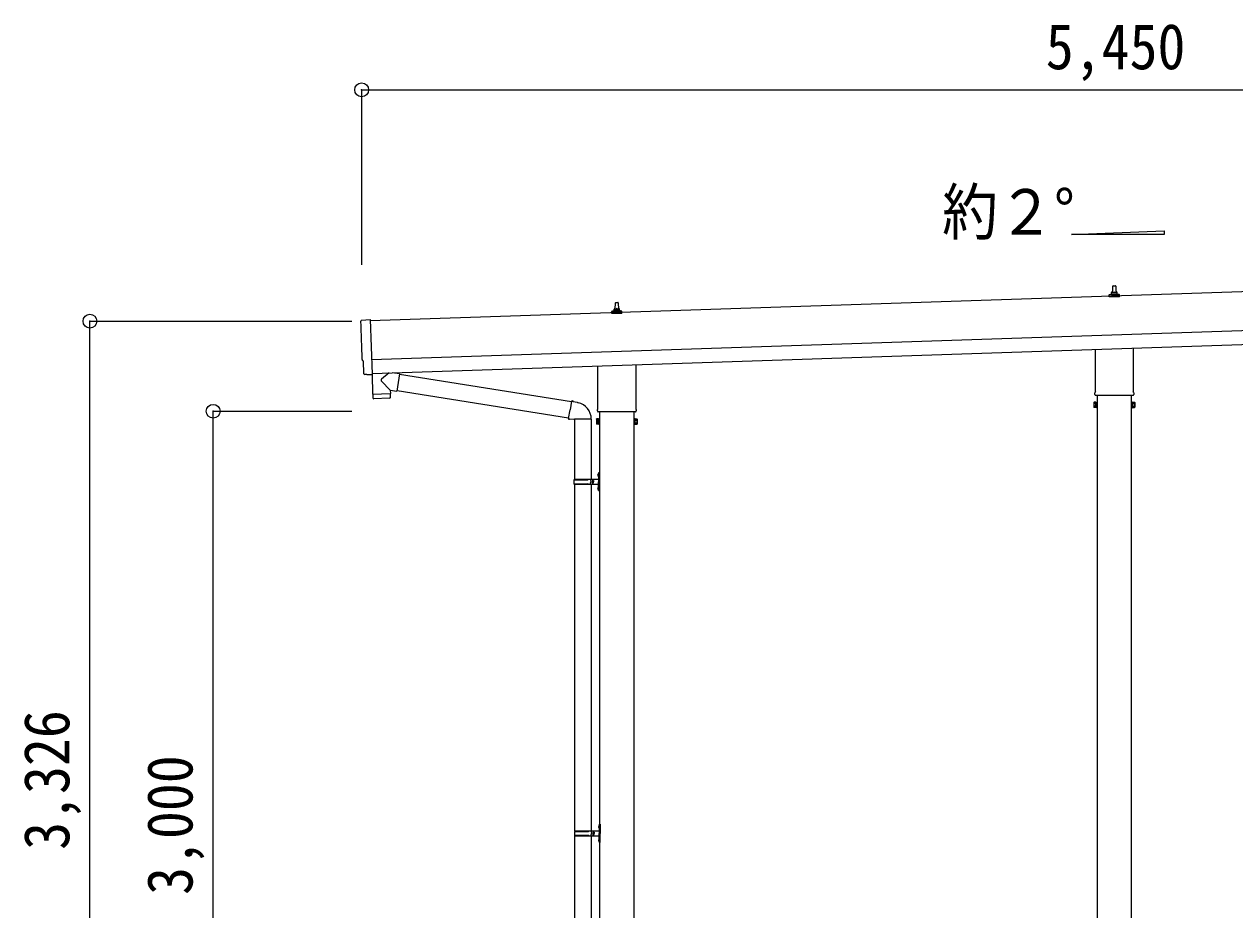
# Model space of a CAD drawing. Units: millimetres at full size, sheet at 1:50. Extents: x -14053 to 14053, y -9700 to 9700.
# Drawn here: x 644 to 5024, y -3321 to -116 of the extents above; entities that cross this region are included whole.
import ezdxf
from ezdxf.enums import TextEntityAlignment as Align

# ---------------------------------------------------------------- set-up
doc = ezdxf.new("R2010")
doc.units = ezdxf.units.MM
doc.header["$LTSCALE"] = 50
doc.header["$PDMODE"] = 32
doc.header["$PDSIZE"] = 50
for name, color, linetype, lineweight in [('0-0_0', 7, 'Continuous', 9), ('0-1_Defpoints', 4, 'Continuous', 9), ('0-2_TEXT1', 7, 'Continuous', 9), ('0-6_PARTS1', 6, 'Continuous', 9)]:
    doc.layers.add(name, color=color, linetype=linetype, lineweight=lineweight)
doc.styles.add('ＭＳ ゴシック', font='')
doc.styles.get('ＭＳ ゴシック').set_extended_font_data('MS Gothic')

msp = doc.modelspace()

# ---------------------------------------------------------------- linework, layer by layer
at = {"layer": '0-0_0', "color": 4}
for p, q in [((4432.89, -876.73), (4768.89, -864.31)), ((4768.89, -864.31), (4768.89, -876.73)), ((4768.89, -876.73), (4432.89, -876.73))]:
    msp.add_line(p, q, dxfattribs=at)
at = {"layer": '0-1_Defpoints'}
for p, q in [((7279.57, -1010.5), (1896.56, -1189.93)), ((4570.34, -1094.65), (4606.08, -1094.65)), ((4570.72, -1094.47), (4577.44, -1092.84)), ((4577.83, -1092.65), (4598.59, -1092.65)), ((4578.21, -1091.87), (4578.21, -1087.65)), ((4579.21, -1087.65), (4597.21, -1087.65)), ((4582.21, -1087.65), (4582.94, -1064.13)), ((4583.94, -1063.15), (4592.48, -1063.15)), ((4593.48, -1064.13), (4594.21, -1087.65)), ((4598.21, -1091.87), (4598.21, -1087.65)), ((4605.69, -1094.47), (4598.97, -1092.84)), ((2782.21, -1147.65), (2782.94, -1124.13)), ((2783.94, -1123.15), (2792.48, -1123.15)), ((2793.48, -1124.13), (2794.21, -1147.65)), ((4569.96, -1103.15), (4569.96, -1095.44)), ((4606.46, -1103.15), (4569.96, -1103.15)), ((4606.46, -1103.15), (4606.46, -1095.44)), ((1901.23, -1329.85), (7284.24, -1150.42)), ((2769.96, -1163.15), (2769.96, -1155.44)), ((2806.46, -1163.15), (2769.96, -1163.15)), ((2770.34, -1154.65), (2806.08, -1154.65)), ((2770.72, -1154.47), (2777.44, -1152.84)), ((2777.83, -1152.65), (2798.59, -1152.65)), ((2778.21, -1151.87), (2778.21, -1147.65)), ((2779.21, -1147.65), (2797.21, -1147.65)), ((2798.21, -1151.87), (2798.21, -1147.65)), ((2805.69, -1154.47), (2798.97, -1152.84)), ((2806.46, -1163.15), (2806.46, -1155.44)), ((1902.89, -1379.83), (7285.9, -1200.39)), ((4519.91, -1447.14), (4519.91, -1292.59)), ((4656.51, -1288.04), (4656.51, -1447.14)), ((2719.91, -1507.14), (2719.91, -1352.59)), ((2856.51, -1348.04), (2856.51, -1507.14)), ((1883.4, -1384.25), (1876.47, -1384.12)), ((4514.21, -1485.41), (4514.97, -1484.1)), ((4514.21, -1485.41), (4514.21, -1502.41)), ((4521.21, -1489.01), (4514.97, -1489.01)), ((4518.21, -1455.91), (4518.21, -1450.41)), ((4656.15, -1459.41), (4520.27, -1459.41)), ((4525.71, -1459.41), (4525.71, -5016.91)), ((4650.71, -5016.91), (4650.71, -1459.41)), ((4655.21, -1489.01), (4661.45, -1489.01)), ((4658.21, -1450.41), (4658.21, -1455.91)), ((4662.21, -1485.41), (4661.45, -1484.1)), ((4662.21, -1485.41), (4662.21, -1502.41)), ((2718.21, -1515.91), (2718.21, -1510.41)), ((2856.15, -1519.41), (2720.27, -1519.41)), ((2725.71, -1519.41), (2725.71, -5016.91)), ((2850.71, -5016.91), (2850.71, -1519.41)), ((2858.21, -1510.41), (2858.21, -1515.91)), ((4514.21, -1502.41), (4514.97, -1503.73)), ((4521.21, -1498.82), (4514.97, -1498.82)), ((4521.21, -1503.73), (4514.97, -1503.73)), ((4523.71, -1503.11), (4521.21, -1503.11)), ((4652.71, -1503.11), (4655.21, -1503.11)), ((4655.21, -1498.82), (4661.45, -1498.82)), ((4655.21, -1503.73), (4661.45, -1503.73)), ((4662.21, -1502.41), (4661.45, -1503.73)), ((2714.21, -1545.41), (2714.97, -1544.1)), ((2714.21, -1545.41), (2714.21, -1562.41)), ((2714.21, -1562.41), (2714.97, -1563.73)), ((2721.21, -1549.01), (2714.97, -1549.01)), ((2721.21, -1558.82), (2714.97, -1558.82)), ((2721.21, -1563.73), (2714.97, -1563.73)), ((2723.71, -1563.11), (2721.21, -1563.11)), ((2852.71, -1563.11), (2855.21, -1563.11)), ((2855.21, -1549.01), (2861.45, -1549.01)), ((2855.21, -1558.82), (2861.45, -1558.82)), ((2855.21, -1563.73), (2861.45, -1563.73)), ((2862.21, -1545.41), (2861.45, -1544.1)), ((2862.21, -1562.41), (2861.45, -1563.73)), ((2862.21, -1545.41), (2862.21, -1562.41))]:
    msp.add_line(p, q, dxfattribs=at)
for points in [[(1864.9, -1187.55), (1896.39, -1184.85), (1902.99, -1382.59)], [(1873.53, -1381.22), (1871.97, -1334.22), (1871.37, -1334.24)], [(1884.13, -1383.95), (1884.78, -1383.3), (1903.02, -1383.6)], [(4521.21, -1503.73), (4521.21, -1484.1), (4514.97, -1484.1)], [(4521.21, -1503.11), (4521.21, -1484.71), (4523.71, -1484.71)], [(4655.21, -1503.11), (4655.21, -1484.71), (4652.71, -1484.71)], [(4655.21, -1503.73), (4655.21, -1484.1), (4661.45, -1484.1)], [(2721.21, -1563.73), (2721.21, -1544.1), (2714.97, -1544.1)], [(2721.21, -1563.11), (2721.21, -1544.71), (2723.71, -1544.71)], [(2855.21, -1563.11), (2855.21, -1544.71), (2852.71, -1544.71)], [(2855.21, -1563.73), (2855.21, -1544.1), (2861.45, -1544.1)]]:
    msp.add_lwpolyline(points, dxfattribs=at)
for points in [[(4523.71, -1504.41), (4523.71, -1483.41), (4525.71, -1483.41), (4525.71, -1504.41)], [(4652.71, -1504.41), (4652.71, -1483.41), (4650.71, -1483.41), (4650.71, -1504.41)], [(2723.71, -1564.41), (2723.71, -1543.41), (2725.71, -1543.41), (2725.71, -1564.41)], [(2852.71, -1564.41), (2852.71, -1543.41), (2850.71, -1543.41), (2850.71, -1564.41)]]:
    msp.add_lwpolyline(points, close=True, dxfattribs=at)
for centre, radius, start, end in [((4570.96, -1095.44), 1, 103.62699, 180), ((4577.21, -1091.87), 1, 283.62699, 0), ((4582.29, -1088.29), 4.13, 90, 171.17633), ((4579.21, -1088.65), 1, 90, 180), ((4583.94, -1064.15), 1, 90, 178.60509), ((4591.54, -1087.65), 4.83, 133.60282, 180), ((4584.88, -1087.65), 4.83, 0, 46.39718), ((4592.48, -1064.15), 1, 1.39491, 90), ((4594.12, -1088.29), 4.13, 8.82367, 90), ((4597.21, -1088.65), 1, 0, 90), ((4599.21, -1091.87), 1, 180, 256.37301), ((4605.46, -1095.44), 1, 0, 76.37301), ((2783.94, -1124.15), 1, 90, 178.60509), ((2792.48, -1124.15), 1, 1.39491, 90), ((2770.96, -1155.44), 1, 103.62699, 180), ((2777.21, -1151.87), 1, 283.62699, 0), ((2782.29, -1148.29), 4.13, 90, 171.17633), ((2779.21, -1148.65), 1, 90, 180), ((2791.54, -1147.65), 4.83, 133.60282, 180), ((2784.88, -1147.65), 4.83, 0, 46.39718), ((2794.12, -1148.29), 4.13, 8.82367, 90), ((2797.21, -1148.65), 1, 0, 90), ((2799.21, -1151.87), 1, 180, 256.37301), ((2805.46, -1155.44), 1, 0, 76.37301), ((4518.55, -1486.55), 4.34, 145.61575, 214.38425), ((4530.45, -1493.91), 16.24, 162.41205, 197.58795), ((4522.21, -1450.41), 4, 125.09963, 180), ((4522.21, -1455.91), 4, 180, 194.47751), ((4522.21, -1455.91), 4, 194.47751, 241.04498), ((4654.21, -1455.91), 4, 298.95502, 345.52249), ((4654.21, -1450.41), 4, 0, 54.90037), ((4654.21, -1455.91), 4, 345.52249, 0), ((4657.86, -1486.55), 4.34, 325.61575, 34.38425), ((4645.97, -1493.91), 16.24, 342.41205, 17.58795), ((2722.21, -1510.41), 4, 125.09963, 180), ((2722.21, -1515.91), 4, 180, 194.47751), ((2722.21, -1515.91), 4, 194.47751, 241.04498), ((2854.21, -1515.91), 4, 298.95502, 345.52249), ((2854.21, -1510.41), 4, 0, 54.90037), ((2854.21, -1515.91), 4, 345.52249, 0), ((4518.55, -1501.27), 4.34, 145.61575, 214.38425), ((4657.86, -1501.27), 4.34, 325.61575, 34.38425), ((2718.55, -1546.55), 4.34, 145.61575, 214.38425), ((2730.45, -1553.91), 16.24, 162.41205, 197.58795), ((2718.55, -1561.27), 4.34, 145.61575, 214.38425), ((2857.86, -1546.55), 4.34, 325.61575, 34.38425), ((2845.97, -1553.91), 16.24, 342.41205, 17.58795), ((2857.86, -1561.27), 4.34, 325.61575, 34.38425)]:
    msp.add_arc(centre, radius, start, end, dxfattribs=at)
for centre, major_axis, ratio, start_param, end_param in [((1865.15, -1190.54), (-3, -0.1), 0.99863, 4.7647489, 6.2979817), ((-2895.72, -1419.7), (4760.73, 158.69), 0.99863, 6.2686928, 6.2979817), ((1871.22, -1329.84), (-4.4, -0.15), 0.99863, 6.2686928, 7.8539816), ((1876.54, -1381.11), (-2.11, -2.14), 0.9974, 5.5252311, 7.0411395), ((1883.42, -1383.25), (-0.704, -0.714), 0.9974, 0.7579542, 1.5707963)]:
    msp.add_ellipse(centre, major_axis=major_axis, ratio=ratio, start_param=start_param, end_param=end_param, dxfattribs=at)
at = {"layer": '0-2_TEXT1'}
for p, q in [((1902.99, -1382.59), (1903.02, -1383.59)), ((1964.31, -1377.78), (1937.1, -1400.81)), ((2002, -1381.07), (1976.09, -1377.39)), ((2002, -1381.07), (1993.04, -1444.14)), ((2001.74, -1382.9), (2624.34, -1482.03)), ((1968.56, -1440.66), (1937.06, -1408.15)), ((1968.56, -1440.66), (1993.04, -1444.14)), ((1968.56, -1440.66), (1968.96, -1452.67)), ((1993.3, -1442.31), (2613.92, -1541.12)), ((1905.03, -1455.8), (1905.69, -1468.84)), ((1966.3, -1469.76), (1908.79, -1471.68)), ((1909.49, -1454.65), (1909.54, -1455.65)), ((1964.46, -1452.82), (1964.48, -1453.82)), ((2624.66, -1480.21), (2619.13, -1511.58)), ((2624.66, -1480.21), (2625.8, -1478.23)), ((2625.8, -1478.23), (2629.37, -1478.86)), ((2629.37, -1478.86), (2629.78, -1481.21)), ((2644.3, -1484.03), (2645.98, -1485.66)), ((2645.98, -1485.66), (2648.1, -1486.11)), ((2613.6, -1542.94), (2619.13, -1511.58)), ((2613.6, -1542.94), (2614, -1545.2)), ((2613.6, -1542.94), (2618.75, -1543.76)), ((2614, -1545.2), (2617.56, -1545.83)), ((2617.56, -1545.83), (2618.75, -1543.76)), ((2618.75, -1543.76), (2633.36, -1546.07)), ((2633.36, -1546.07), (2635.56, -1545.09)), ((2695.86, -1545.49), (2634.67, -1545.49)), ((2635.71, -1545.49), (2635.71, -1762.91)), ((2695.71, -1545.49), (2695.71, -1762.91)), ((2719.41, -1745.77), (2721.45, -1746.76)), ((2720.68, -1743.76), (2721.31, -1743.76)), ((2720.68, -1743.76), (2720.68, -1752.06)), ((2721.31, -1743.76), (2721.31, -1752.06)), ((2721.31, -1743.76), (2721.71, -1744.16)), ((2721.31, -1752.06), (2721.71, -1751.66)), ((2721.45, -1746.76), (2722.06, -1747.91)), ((2721.71, -1739.91), (2724.71, -1738.41)), ((2721.71, -1739.91), (2721.71, -1771.91)), ((2721.71, -1744.16), (2721.71, -1751.66)), ((2724.71, -1738.41), (2724.71, -1771.91)), ((2724.71, -1738.41), (2725.71, -1738.41)), ((2725.71, -1738.41), (2725.71, -1771.91)), ((2632.71, -1764.91), (2683.04, -1764.91)), ((2632.71, -1778.91), (2683.04, -1778.91)), ((2633.71, -1762.91), (2719.71, -1762.91)), ((2633.71, -1762.91), (2633.71, -1764.91)), ((2633.71, -1780.91), (2633.71, -1778.91)), ((2633.71, -1780.91), (2719.71, -1780.91)), ((2635.71, -1780.91), (2635.71, -3035.41)), ((2692.71, -1762.91), (2692.71, -1767.41)), ((2692.71, -1767.41), (2694.71, -1767.41)), ((2692.71, -1780.91), (2692.71, -1776.41)), ((2692.71, -1776.41), (2694.71, -1776.41)), ((2694.71, -1767.41), (2694.71, -1771.91)), ((2694.71, -1776.41), (2694.71, -1771.91)), ((2695.71, -1780.91), (2695.71, -3035.41)), ((2700.71, -1762.91), (2700.71, -1771.91)), ((2700.71, -1767.41), (2703.71, -1767.41)), ((2700.71, -1780.91), (2700.71, -1771.91)), ((2700.71, -1776.41), (2703.71, -1776.41)), ((2703.71, -1767.41), (2703.71, -1771.91)), ((2703.71, -1776.41), (2703.71, -1771.91)), ((2719.41, -1793.77), (2721.45, -1794.76)), ((2720.68, -1752.06), (2721.31, -1752.06)), ((2720.68, -1791.76), (2721.31, -1791.76)), ((2720.68, -1791.76), (2720.68, -1800.06)), ((2721.31, -1791.76), (2721.31, -1800.06)), ((2721.31, -1791.76), (2721.71, -1792.16)), ((2721.45, -1794.76), (2722.06, -1795.91)), ((2721.71, -1803.91), (2721.71, -1771.91)), ((2721.71, -1792.16), (2721.71, -1799.66)), ((2724.71, -1805.41), (2724.71, -1771.91)), ((2725.71, -1805.41), (2725.71, -1771.91)), ((2720.68, -1800.06), (2721.31, -1800.06)), ((2721.31, -1800.06), (2721.71, -1799.66)), ((2721.71, -1803.91), (2724.71, -1805.41)), ((2724.71, -1805.41), (2725.71, -1805.41)), ((2721.91, -3018.27), (2723.95, -3019.26)), ((2723.18, -3016.26), (2723.81, -3016.26)), ((2723.18, -3016.26), (2723.18, -3024.56)), ((2723.81, -3016.26), (2723.81, -3024.56)), ((2723.81, -3016.26), (2724.21, -3016.66)), ((2723.95, -3019.26), (2724.56, -3020.41)), ((2724.21, -3012.41), (2727.21, -3010.91)), ((2724.21, -3012.41), (2724.21, -3044.41)), ((2724.21, -3016.66), (2724.21, -3024.16)), ((2727.21, -3010.91), (2727.21, -3044.41)), ((2727.21, -3010.91), (2728.21, -3010.91)), ((2728.21, -3010.91), (2728.21, -3044.41)), ((2635.21, -3037.41), (2685.54, -3037.41)), ((2635.21, -3051.41), (2685.54, -3051.41)), ((2635.71, -3053.41), (2635.71, -4307.91)), ((2636.21, -3035.41), (2722.21, -3035.41)), ((2636.21, -3035.41), (2636.21, -3037.41)), ((2636.21, -3053.41), (2636.21, -3051.41)), ((2636.21, -3053.41), (2722.21, -3053.41)), ((2695.21, -3035.41), (2695.21, -3039.91)), ((2695.21, -3039.91), (2697.21, -3039.91)), ((2695.21, -3053.41), (2695.21, -3048.91)), ((2695.21, -3048.91), (2697.21, -3048.91)), ((2695.71, -3053.41), (2695.71, -4307.91)), ((2697.21, -3039.91), (2697.21, -3044.41)), ((2697.21, -3048.91), (2697.21, -3044.41)), ((2703.21, -3035.41), (2703.21, -3044.41)), ((2703.21, -3039.91), (2706.21, -3039.91)), ((2703.21, -3053.41), (2703.21, -3044.41)), ((2703.21, -3048.91), (2706.21, -3048.91)), ((2706.21, -3039.91), (2706.21, -3044.41)), ((2706.21, -3048.91), (2706.21, -3044.41)), ((2723.18, -3024.56), (2723.81, -3024.56)), ((2723.18, -3064.26), (2723.81, -3064.26)), ((2723.18, -3064.26), (2723.18, -3072.56)), ((2723.81, -3024.56), (2724.21, -3024.16)), ((2723.81, -3064.26), (2723.81, -3072.56)), ((2723.81, -3064.26), (2724.21, -3064.66)), ((2724.21, -3076.41), (2724.21, -3044.41)), ((2724.21, -3064.66), (2724.21, -3072.16)), ((2727.21, -3077.91), (2727.21, -3044.41)), ((2728.21, -3077.91), (2728.21, -3044.41)), ((2721.91, -3066.27), (2723.95, -3067.26)), ((2723.18, -3072.56), (2723.81, -3072.56)), ((2723.81, -3072.56), (2724.21, -3072.16)), ((2723.95, -3067.26), (2724.56, -3068.41)), ((2724.21, -3076.41), (2727.21, -3077.91)), ((2727.21, -3077.91), (2728.21, -3077.91))]:
    msp.add_line(p, q, dxfattribs=at)
for points in [[(1902.62, -1383.59), (1904.99, -1454.8), (1968.96, -1452.67)], [(1969.2, -1466.72), (1968.99, -1453.67), (1905.03, -1455.8)], [(2624.66, -1480.21), (2629.78, -1481.21), (2644.3, -1484.03)], [(2719.41, -1750.06), (2721.45, -1749.06), (2722.06, -1747.91)], [(2719.41, -1798.06), (2721.45, -1797.06), (2722.06, -1795.91)], [(2721.91, -3022.56), (2723.95, -3021.56), (2724.56, -3020.41)], [(2721.91, -3070.56), (2723.95, -3069.56), (2724.56, -3068.41)]]:
    msp.add_lwpolyline(points, dxfattribs=at)
for centre, radius, start, end in [((1940.48, -1404.5), 5, 132.56466, 226.88314), ((1908.68, -1468.68), 3, 182.90915, 271.95747), ((1966.2, -1466.77), 3, 271.90915, 0.90915), ((2635.56, -1545.09), 60.3, 359.62495, 78), ((2725.01, -1747.91), 6, 136.21765, 223.78235), ((2681.46, -1771.91), 49.25, 171.82876, 180.00002), ((2681.46, -1771.91), 49.25, 180.00002, 188.17127), ((2683.04, -1762.91), 2, 270, 359.99998), ((2683.04, -1780.91), 2, 0.00005, 90.00004), ((2725.01, -1795.91), 6, 136.21765, 223.78235), ((2719.71, -1760.91), 2, 270, 359.99998), ((2719.71, -1782.91), 2, 0.00005, 90.00004), ((2727.51, -3020.41), 6, 136.21765, 223.78235), ((2683.96, -3044.41), 49.25, 171.82876, 180.00002), ((2683.96, -3044.41), 49.25, 180.00002, 188.17127), ((2685.54, -3035.41), 2, 270, 359.99998), ((2685.54, -3053.41), 2, 0.00005, 90.00004), ((2727.51, -3068.41), 6, 136.21765, 223.78235), ((2722.21, -3033.41), 2, 270, 359.99998), ((2722.21, -3055.41), 2, 0.00005, 90.00004)]:
    msp.add_arc(centre, radius, start, end, dxfattribs=at)
at = {"layer": '0-6_PARTS1'}
for p, q in [((1865.21, -353.76), (1865.21, -986.58)), ((1865.21, -353.76), (7315.21, -353.76)), ((882.06, -1190.93), (1829.16, -1190.93)), ((882.06, -4516.91), (882.06, -1190.93)), ((1327.82, -1516.91), (1829.16, -1516.91)), ((1327.82, -4516.91), (1327.82, -1516.91))]:
    msp.add_line(p, q, dxfattribs=at)
for p in [(1865.21, -353.76), (882.06, -1190.93), (1327.82, -1516.91)]:
    msp.add_point(p, dxfattribs=at)

# ---------------------------------------------------------------- texts
at = {"layer": '0-0_0', "style": 'ＭＳ ゴシック', "width": 0.9}
msp.add_text('約２°', height=165, dxfattribs=at).set_placement((3965.08, -927.43), align=Align.BOTTOM_LEFT)
at = {"layer": '0-6_PARTS1', "color": 7, "style": 'ＭＳ ゴシック', "width": 0.9}
msp.add_text('5,450', height=165, dxfattribs=at).set_placement((4340.21, -328.76), align=Align.BOTTOM_LEFT)
for s, p in [('3,326', (857.06, -3103.92)), ('3,000', (1302.82, -3266.91))]:
    msp.add_text(s, height=165, rotation=90, dxfattribs=at).set_placement(p, align=Align.BOTTOM_LEFT)

doc.saveas('drawing.dxf')
